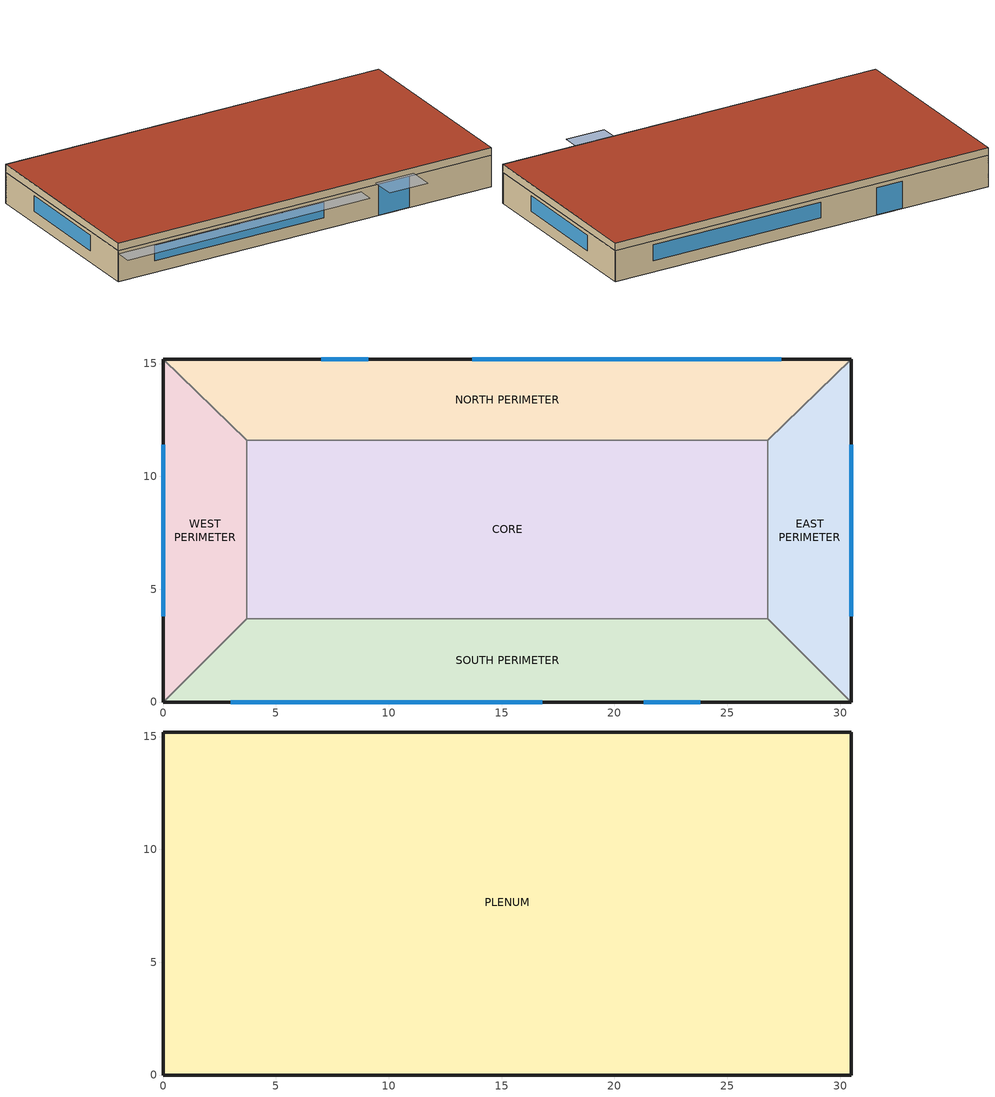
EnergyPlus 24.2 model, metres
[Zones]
NORTH PERIMETER
 floor ground (FLOOR-SLAB-1): 26.8,11.6 3.7,11.6 0,15.2 30.5,15.2 z0
 wall outside (WALL-1): 30.5,15.2 0,15.2 z0:2.4
 wall to EAST PERIMETER (INT-WALL-1): 26.8,11.6 30.5,15.2 z0:2.4
 wall to WEST PERIMETER (INT-WALL-1): 0,15.2 3.7,11.6 z0:2.4
 wall to CORE (INT-WALL-1): 3.7,11.6 26.8,11.6 z0:2.4
 window (Double LoE Clear Argon): 9.1,15.2 7,15.2 z0:2.1; 27.4,15.2 13.7,15.2 z0.9:2.1
SOUTH PERIMETER
 floor ground (FLOOR-SLAB-1): 26.8,3.7 30.5,0 0,0 3.7,3.7 z0
 wall outside (WALL-1): 0,0 30.5,0 z0:2.4
 wall to EAST PERIMETER (INT-WALL-1): 30.5,0 26.8,3.7 z0:2.4
 wall to WEST PERIMETER (INT-WALL-1): 3.7,3.7 0,0 z0:2.4
 wall to CORE (INT-WALL-1): 26.8,3.7 3.7,3.7 z0:2.4
 window (Double LoE Clear Argon): 21.3,0 23.8,0 z0:2.4; 3,0 16.8,0 z0.9:2.1
EAST PERIMETER
 floor ground (FLOOR-SLAB-1): 26.8,11.6 30.5,15.2 30.5,0 26.8,3.7 z0
 wall outside (WALL-1): 30.5,0 30.5,15.2 z0:2.4
 wall to CORE (INT-WALL-1): 26.8,11.6 26.8,3.7 z0:2.4
 window (Double LoE Clear Argon): 30.5,3.8 30.5,11.4 z0.9:2.1
WEST PERIMETER
 floor ground (FLOOR-SLAB-1): 3.7,3.7 0,0 0,15.2 3.7,11.6 z0
 wall outside (WALL-1): 0,15.2 0,0 z0:2.4
 wall to CORE (INT-WALL-1): 3.7,3.7 3.7,11.6 z0:2.4
 window (Double LoE Clear Argon): 0,11.4 0,3.8 z0.9:2.1
CORE
 floor ground (FLOOR-SLAB-1): 26.8,11.6 26.8,3.7 3.7,3.7 3.7,11.6 z0
PLENUM
 floor to SOUTH PERIMETER (CLNG-1): 26.8,3.7 30.5,0 0,0 3.7,3.7 z2.4
 floor to EAST PERIMETER (CLNG-1): 26.8,11.6 30.5,15.2 30.5,0 26.8,3.7 z2.4
 floor to NORTH PERIMETER (CLNG-1): 26.8,11.6 3.7,11.6 0,15.2 30.5,15.2 z2.4
 floor to WEST PERIMETER (CLNG-1): 3.7,3.7 0,0 0,15.2 3.7,11.6 z2.4
 floor to CORE (CLNG-1): 26.8,11.6 26.8,3.7 3.7,3.7 3.7,11.6 z2.4
 wall outside (WALL-1): 30.5,15.2 0,15.2 0,0 30.5,0 30.5,15.2 z2.4:3
 roof outside (ROOF-1): 0,15.2 0,0 30.5,0 30.5,15.2 z3
shading: 0,-1.3 0,0 19.8,0 19.8,-1.3 z2.2; 21,-2 21,0 24.1,0 24.1,-2 z2.6
[Building]
Exercise 2C: Loads convergence tolerance value=0.04; Minimum number of warmup days=6; North axis=0; Solar distribution=FullInteriorAndExterior; Temperature convergence tolerance value=0.4; Terrain=City
[Site:GroundTemperature:BuildingSurface]
20.4, 20.4, 20.4, 20.4, 21.5, 22.7, 22.9, 23, 23, 21.9, 20.7, 20.5
[Site:Location]
CHICAGO_IL_USA TMY2-94846: Elevation=190; Latitude=41.78; Longitude=-87.75; Time zone=-6
[SizingPeriod:DesignDay] Barometric pressure=99063; Day of month=21; Daylight saving time indicator=No; Humidity condition type=WetBulb; Rain indicator=No; Snow indicator=No; Solar model indicator=ASHRAEClearSky
Name | Daily dry bulb temperature range | Day type | Maximum dry bulb temperature | Month | Sky clearness | Wetbulb or dewpoint at maximum dry bulb | Wind direction | Wind speed
CHICAGO_IL_USA Cooling 1% Conditions DB=>MWB | 10.9 | SummerDesignDay | 31.3 | 7 | 1 | 22.8 | 230 | 5.4
CHICAGO_IL_USA Heating 99% Conditions | 0 | WinterDesignDay | -18.1 | 1 | 0 | -18.1 | 270 | 4.6
[Construction]
CLNG-1: MAT-CLNG-1
Double LoE Clear Argon: LoE CLEAR 6MM, ARGON 13MM, CLEAR 6MM
FLOOR-SLAB-1: CC03
INT-WALL-1: GP02, AL21, GP02
ROOF-1: RG01, BR01, IN46, WD01
WALL-1: WD01, PW03, IN02, GP01
[Material] Thermal absorptance=0.9
Name | Conductivity | Density | Roughness | Solar absorptance | Specific heat | Thickness | Visible absorptance
BR01 | 0.162 | 1121 | VeryRough | 0.7 | 1464 | 0.0095 | 0.7
CC03 | 1.31 | 2243 | MediumRough | 0.65 | 837 | 0.1016 | 0.65
GP01 | 0.16 | 801 | MediumSmooth | 0.75 | 837 | 0.0127 | 0.75
GP02 | 0.16 | 801 | MediumSmooth | 0.75 | 837 | 0.0159 | 0.75
IN02 | 0.043 | 10 | Rough | 0.75 | 837 | 0.0901 | 0.75
IN46 | 0.023 | 24 | VeryRough | 0.5 | 1590 | 0.0762 | 0.5
PW03 | 0.115 | 545 | MediumSmooth | 0.78 | 1213 | 0.0127 | 0.78
RG01 | 1.442 | 881 | Rough | 0.65 | 1674 | 0.0127 | 0.65
WD01 | 0.115 | 513 | MediumSmooth | 0.78 | 1381 | 0.0191 | 0.78
[Material:AirGap]
AL21: Thermal resistance=0.157
[Material:NoMass]
MAT-CLNG-1: Roughness=Rough; Solar absorptance=0.65; Thermal absorptance=0.65; Thermal resistance=0.652259; Visible absorptance=0.65
[WindowMaterial:Gas]
ARGON 13MM: Gas type=Argon; Thickness=0.0127
[WindowMaterial:Glazing] Conductivity=0.9; Front side infrared hemispherical emissivity=0.84; Infrared transmittance at normal incidence=0; Optical data type=SpectralAverage; Thickness=0.006
Name | Back side infrared hemispherical emissivity | Back side solar reflectance at normal incidence | Back side visible reflectance at normal incidence | Front side solar reflectance at normal incidence | Front side visible reflectance at normal incidence | Solar transmittance at normal incidence | Visible transmittance at normal incidence
CLEAR 6MM | 0.84 | 0.071 | 0.08 | 0.071 | 0.08 | 0.775 | 0.881
LoE CLEAR 6MM | 0.1 | 0.22 | 0.078 | 0.17 | 0.055 | 0.6 | 0.84
[ElectricEquipment] Design level calculation method=EquipmentLevel; End use subcategory=General; Fraction latent=0; Fraction lost=0; Fraction radiant=0.3; Schedule=Office Lighting 2
Name | Design level | Zone or zonelist or space or spacelist
CORE ElecEq 1 | 1976 | CORE
EAST PERIMETER ElecEq 1 | 456 | EAST PERIMETER
NORTH PERIMETER ElecEq 1 | 1056 | NORTH PERIMETER
SOUTH PERIMETER ElecEq 1 | 1056 | SOUTH PERIMETER
WEST PERIMETER ElecEq 1 | 456 | WEST PERIMETER
[HVACTemplate:Plant:Boiler]
Boiler 1: Boiler type=HotWaterBoiler; Capacity=Autosize; Efficiency=0.8; Fuel type=NaturalGas; Sizing factor=1
[HVACTemplate:Plant:ChilledWaterLoop]
Chilled Water Plant: Chilled water design setpoint=7.22; Chilled water pump configuration=ConstantPrimaryNoSecondary; Chilled water reset outdoor dry bulb high=26.7; Chilled water reset outdoor dry bulb low=15.6; Chilled water setpoint at outdoor dry bulb high=6.7; Chilled water setpoint at outdoor dry bulb low=12.2; Chilled water setpoint reset type=None; Chiller plant operation scheme type=Default; Condenser plant operation scheme type=Default; Condenser water design setpoint=29.4; Condenser water pump rated head=179352; Condenser water temperature control type=SpecifiedSetpoint; Primary chilled water pump rated head=179352; Pump control type=Intermittent; Secondary chilled water pump rated head=179352
[HVACTemplate:Plant:Chiller]
Chiller 1: Capacity=Autosize; Chiller type=ElectricReciprocatingChiller; Condenser type=WaterCooled; Nominal cop=3.6; Sizing factor=1
[HVACTemplate:Plant:HotWaterLoop]
Hot Water Plant: Hot water design setpoint=82; Hot water plant operation scheme type=Default; Hot water pump configuration=ConstantFlow; Hot water pump rated head=179352; Hot water reset outdoor dry bulb high=10; Hot water reset outdoor dry bulb low=-6.7; Hot water setpoint at outdoor dry bulb high=65.6; Hot water setpoint at outdoor dry bulb low=82.2; Hot water setpoint reset type=None; Pump control type=Intermittent
[HVACTemplate:Plant:Tower]
Tower 1: Free convection capacity=Autosize; High speed fan power=Autosize; High speed nominal capacity=Autosize; Low speed fan power=Autosize; Low speed nominal capacity=Autosize; Sizing factor=1; Tower type=TwoSpeed
[HVACTemplate:System:Unitary]
North Zone Unitary: Control zone or thermostat location=NORTH PERIMETER; Cooling coil gross rated cop=3; Cooling coil gross rated sensible heat ratio=Autosize; Cooling coil gross rated total capacity=Autosize; Cooling coil type=SingleSpeedDX; Economizer lockout=NoLockout; Economizer type=NoEconomizer; Gas heating coil efficiency=0.8; Heat recovery type=None; Heating coil capacity=Autosize; Heating coil type=Gas; Latent heat recovery effectiveness=0.65; Maximum outdoor air flow rate=Autosize; Minimum outdoor air flow rate=Autosize; Minimum outdoor air schedule=Office Minimum OA; Night cycle control=StayOff; Sensible heat recovery effectiveness=0.7; Supply fan delta pressure=600; Supply fan maximum flow rate=Autosize; Supply fan motor efficiency=0.9; Supply fan motor in air stream fraction=1; Supply fan operating mode schedule=HVACTemplate:System:UnitaryNorth Zone UnitaryContinuousFanSchedule; Supply fan placement=BlowThrough; Supply fan total efficiency=0.7; System availability schedule=Office HVAC
[HVACTemplate:System:VAV]
VAV with Reheat: Cooling coil design setpoint=13; Cooling coil setpoint reset type=None; Cooling coil type=ChilledWater; Dehumidification control type=None; Economizer lockout=NoLockout; Economizer type=FixedDryBulb; Gas heating coil efficiency=0.8; Gas preheat coil efficiency=0.8; Heat recovery type=None; Heating coil design setpoint=10; Heating coil setpoint reset type=None; Heating coil type=None; Humidifier type=None; Latent heat recovery effectiveness=0.65; Maximum outdoor air flow rate=Autosize; Minimum outdoor air control type=ProportionalMinimum; Minimum outdoor air flow rate=Autosize; Minimum outdoor air schedule=Office Minimum OA; Night cycle control=StayOff; Preheat coil design setpoint=7.2; Preheat coil type=None; Return plenum=PLENUM; Sensible heat recovery effectiveness=0.7; Sizing option=NonCoincident; Supply fan delta pressure=1000; Supply fan maximum flow rate=Autosize; Supply fan minimum flow rate=Autosize; Supply fan motor efficiency=0.9; Supply fan motor in air stream fraction=1; Supply fan part load power coefficients=InletVaneDampers; Supply fan placement=DrawThrough; Supply fan total efficiency=0.7; System availability schedule=Office HVAC
[HVACTemplate:Thermostat]
Office Thermostat: Cooling setpoint schedule=Office Cooling Setpoints; Heating setpoint schedule=Office Heating Setpoints
[HVACTemplate:Zone:Unitary]
NORTH PERIMETER: Baseboard heating capacity=Autosize; Baseboard heating type=None; Outdoor air flow rate per person=0.00944; Outdoor air flow rate per zone=0; Outdoor air flow rate per zone floor area=0; Outdoor air method=Flow/Person; Supply air maximum flow rate=Autosize; Template thermostat=Office Thermostat; Template unitary system=North Zone Unitary; Zone cooling design supply air temperature input method=SystemSupplyAirTemperature; Zone heating design supply air temperature input method=SystemSupplyAirTemperature
[HVACTemplate:Zone:VAV] Baseboard heating capacity=Autosize; Baseboard heating type=None; Constant minimum air flow fraction=0.2; Damper heating action=Reverse; Outdoor air flow rate per person=0.00944; Outdoor air flow rate per zone=0; Outdoor air flow rate per zone floor area=0; Outdoor air method=Flow/Person; Reheat coil type=HotWater; Supply air maximum flow rate=Autosize; Template thermostat=Office Thermostat; Template vav system=VAV with Reheat; Zone cooling design supply air temperature input method=SystemSupplyAirTemperature; Zone heating design supply air temperature=50; Zone heating design supply air temperature input method=SupplyAirTemperature; Zone minimum air flow input method=Constant
SOUTH PERIMETER; EAST PERIMETER; WEST PERIMETER; CORE
[Lights] Design level calculation method=LightingLevel; End use subcategory=GeneralLights; Fraction radiant=0.59; Fraction replaceable=0; Fraction visible=0.2; Return air fraction=0.2; Schedule=Office Lighting 2
Name | Lighting level | Zone or zonelist or space or spacelist
CORE Lights 1 | 2964 | CORE
EAST PERIMETER Lights 1 | 684 | EAST PERIMETER
NORTH PERIMETER Lights 1 | 1584 | NORTH PERIMETER
SOUTH PERIMETER Lights 1 | 1584 | SOUTH PERIMETER
WEST PERIMETER Lights 1 | 684 | WEST PERIMETER
[People] Activity level schedule=ActSchd; Fraction radiant=0.3; Number of people calculation method=People; Number of people schedule=Office Occupancy 2
Name | Number of people | Zone or zonelist or space or spacelist
CORE People 1 | 20 | CORE
EAST PERIMETER People 1 | 5 | EAST PERIMETER
NORTH PERIMETER People 1 | 11 | NORTH PERIMETER
SOUTH PERIMETER People 1 | 11 | SOUTH PERIMETER
WEST PERIMETER People 1 | 5 | WEST PERIMETER
[Zone] Floor area=Autocalculate; Multiplier=1; Type=1
Name | Ceiling height | Part of total floor area | Volume
CORE | 2.4384 | Yes | 447.683
EAST PERIMETER; WEST PERIMETER | 2.4384 | Yes | 103.311
NORTH PERIMETER; SOUTH PERIMETER | 2.4384 | Yes | 239.247
PLENUM | 0.6096 | No | 283.2
[ZoneInfiltration:DesignFlowRate] Constant term coefficient=0; Design flow rate calculation method=Flow/Zone; Schedule=Constant; Temperature term coefficient=0; Velocity squared term coefficient=0; Velocity term coefficient=0.2237
Name | Design flow rate | Zone or zonelist or space or spacelist
CORE Infil 1 | 0.062 | CORE
EAST PERIMETER Infil 1 | 0.015 | EAST PERIMETER
NORTH PERIMETER Infil 1 | 0.035 | NORTH PERIMETER
SOUTH PERIMETER Infil 1 | 0.035 | SOUTH PERIMETER
WEST PERIMETER Infil 1 | 0.015 | WEST PERIMETER
[Schedule:Compact]
ActSchd: Through: 12/31, For: AllDays, Until: 24:00, 117.24
Constant: Through: 12/31, For: AllDays, Until: 24:00, 1
Office Cooling Setpoints: Through: 12/31, For: Weekdays, Until: 06:00, 40, Until: 22:00, 23.9, Until: 24:00, 40, For: Saturday, Until: 06:00, 40, Until: 18:00, 23.9, Until: 24:00, 40, For: SummerDesignDay, Until: 24:00, 23.9, For: WinterDesignDay, Until: 24:00, 40, For: Sunday Holidays AllOtherDays, Until: 24:00, 40
Office HVAC: Through: 12/31, For: Weekdays SummerDesignDay, Until: 06:00, 0, Until: 22:00, 1, Until: 24:00, 0, For: Saturday WinterDesignDay, Until: 06:00, 0, Until: 18:00, 1, Until: 24:00, 0, For: Sunday Holidays AllOtherDays, Until: 24:00, 0
Office Heating Setpoints: Through: 12/31, For: Weekdays, Until: 06:00, 12.8, Until: 22:00, 21.1, Until: 24:00, 12.8, For: Saturday, Until: 06:00, 12.8, Until: 18:00, 21.1, Until: 24:00, 12.8, For: SummerDesignDay, Until: 24:00, 12.8, For: WinterDesignDay, Until: 24:00, 21.1, For: Sunday Holidays AllOtherDays, Until: 24:00, 12.8
Office Lighting 2: Through: 12/31, For: Weekdays SummerDesignDay, Until: 05:00, 0.05, Until: 07:00, 0.1, Until: 08:00, 0.3, Until: 17:00, 0.9, Until: 18:00, 0.5, Until: 20:00, 0.3, Until: 22:00, 0.2, Until: 23:00, 0.1, Until: 24:00, 0.05, For: Saturday, Until: 06:00, 0.05, Until: 08:00, 0.1, Until: 12:00, 0.3, Until: 17:00, 0.15, Until: 24:00, 0.05, For: WinterDesignDay, Until: 24:00, 0, For: Sunday Holidays AllOtherDays, Until: 24:00, 0.05
Office Minimum OA: Through: 12/31, For: Weekdays SummerDesignDay, Until: 07:00, 0, Until: 22:00, 1, Until: 24:00, 0, For: Saturday WinterDesignDay, Until: 07:00, 0, Until: 18:00, 1, Until: 24:00, 0, For: Sunday Holidays AllOtherDays, Until: 24:00, 0
Office Occupancy 2: Through: 12/31, For: Weekdays SummerDesignDay, Until: 07:00, 0, Until: 08:00, 0.2, Until: 12:00, 0.95, Until: 13:00, 0.5, Until: 17:00, 0.95, Until: 18:00, 0.3, Until: 22:00, 0.1, Until: 24:00, 0, For: Saturday, Until: 07:00, 0, Until: 08:00, 0.1, Until: 12:00, 0.3, Until: 17:00, 0.1, Until: 18:00, 0.05, Until: 24:00, 0, For: Sunday Holidays WinterDesignDay AllOtherDays, Until: 24:00, 0
[Schedule:Constant]
HVACTemplate:System:UnitaryNorth Zone UnitaryContinuousFanSchedule: Hourly value=1
